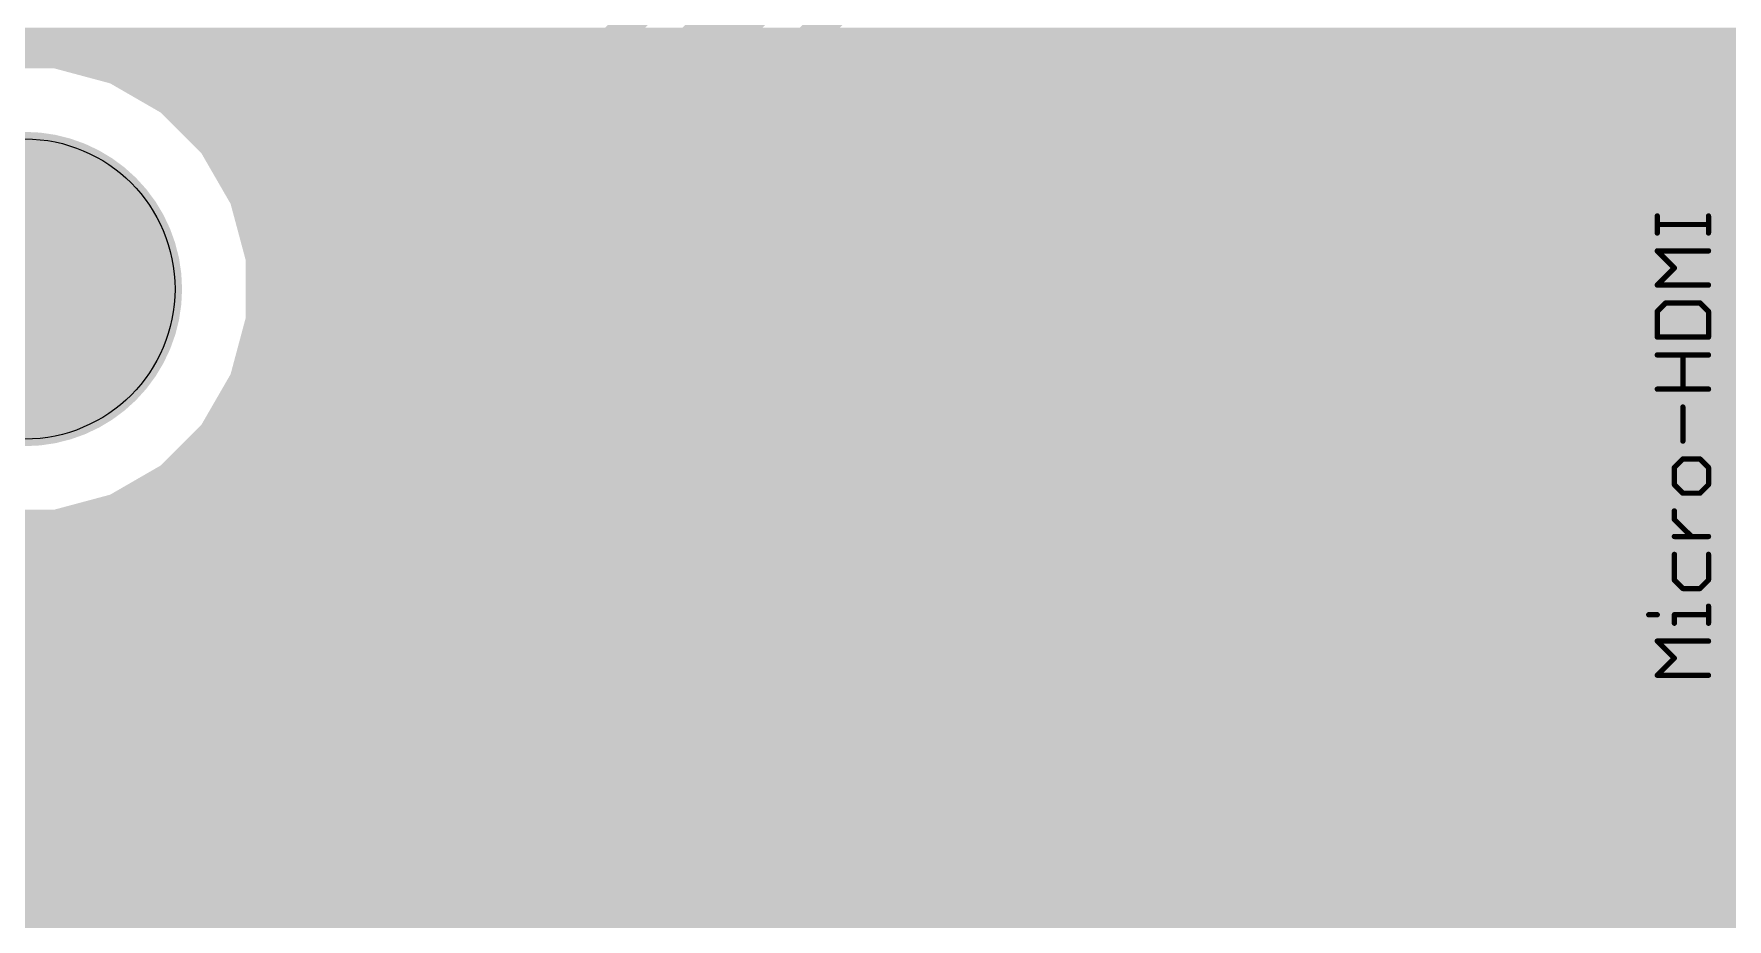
# Model space of a CAD drawing. Extents: x 0 to 10.8, y 0 to 6.1.
# Drawn here: x 5.408 to 6.367, y 1.903 to 2.404 of the extents above; entities that cross this region are included whole.
import ezdxf

# ---------------------------------------------------------------- set-up
doc = ezdxf.new("R2010")
doc.units = 0
for name, color, linetype in [('1', 22, 'CONTINUOUS'), ('116', 253, 'CONTINUOUS'), ('16', 175, 'CONTINUOUS'), ('20', 7, 'CONTINUOUS'), ('21', 253, 'CONTINUOUS'), ('25', 253, 'CONTINUOUS'), ('29', 253, 'CONTINUOUS'), ('30', 253, 'CONTINUOUS'), ('51', 253, 'CONTINUOUS')]:
    doc.layers.add(name, color=color, linetype=linetype)

# ---------------------------------------------------------------- blocks, each defined once
blk = doc.blocks.new('RECT')
blk.add_solid([(-0.5, -0.5), (0.5, -0.5), (-0.5, 0.5), (0.5, 0.5)])

msp = doc.modelspace()

# ---------------------------------------------------------------- linework, layer by layer
at = {"layer": '1'}
for points, const_width in [([(6.199547, 2.864701), (3.888843, 0.553996)], 0.016), ([(6.24, 2.85), (3.905, 0.515)], 0.032), ([(3.938059, 0.492906), (6.254701, 2.809547)], 0.016), ([(5.029693, 2.4), (5.734846, 2.4)], 0.016), ([(5.845154, 2.4), (7.215764, 2.4)], 0.016), ([(5.420508, 2.392996), (5.385488, 2.392996)], 0.016), ([(5.454335, 2.383933), (5.420508, 2.392996)], 0.016), ([(5.454087, 2.384), (5.718846, 2.384)], 0.016), ([(5.484661, 2.366425), (5.454335, 2.383933)], 0.016), ([(5.829154, 2.384), (7.215764, 2.384)], 0.016), ([(5.481937, 2.368), (5.702846, 2.368)], 0.016), ([(5.509425, 2.341661), (5.484661, 2.366425)], 0.016), ([(5.813154, 2.368), (7.215764, 2.368)], 0.016), ([(5.499087, 2.352), (5.686846, 2.352)], 0.016), ([(5.797154, 2.352), (7.215764, 2.352)], 0.016), ([(5.526933, 2.311335), (5.509425, 2.341661)], 0.016), ([(5.512697, 2.336), (5.670846, 2.336)], 0.016), ([(5.781154, 2.336), (7.215764, 2.336)], 0.016), ([(5.521933, 2.32), (5.654846, 2.32)], 0.016), ([(5.765154, 2.32), (7.215764, 2.32)], 0.016), ([(5.535996, 2.277508), (5.526933, 2.311335)], 0.016), ([(5.528902, 2.304), (5.638846, 2.304)], 0.016), ([(5.749154, 2.304), (7.219606, 2.304)], 0.016), ([(5.533185, 2.288), (5.622846, 2.288)], 0.016), ([(5.733154, 2.288), (7.230709, 2.288)], 0.016), ([(5.535996, 2.242488), (5.535996, 2.277508)], 0.016), ([(5.535996, 2.272), (5.606846, 2.272)], 0.016), ([(5.717154, 2.272), (7.246709, 2.272)], 0.016), ([(5.535996, 2.256), (5.590846, 2.256)], 0.016), ([(5.701154, 2.256), (7.262709, 2.256)], 0.016), ([(5.526933, 2.208661), (5.535996, 2.242488)], 0.016), ([(5.535327, 2.24), (5.574846, 2.24)], 0.016), ([(5.685154, 2.24), (7.278709, 2.24)], 0.016), ([(5.531039, 2.224), (5.558846, 2.224)], 0.016), ([(5.669154, 2.224), (7.294709, 2.224)], 0.016), ([(5.509425, 2.178335), (5.526933, 2.208661)], 0.016), ([(5.526551, 2.208), (5.542846, 2.208)], 0.016), ([(5.653154, 2.208), (7.310709, 2.208)], 0.016), ([(5.517311, 2.192), (5.526846, 2.192)], 0.016), ([(5.637154, 2.192), (7.326709, 2.192)], 0.016), ([(5.484661, 2.153571), (5.509425, 2.178335)], 0.016), ([(5.507091, 2.176), (5.510846, 2.176)], 0.016), ([(5.621154, 2.176), (7.342709, 2.176)], 0.016), ([(5.491091, 2.16), (5.494846, 2.16)], 0.016), ([(5.605154, 2.16), (7.364402, 2.16)], 0.016), ([(5.454335, 2.136063), (5.484661, 2.153571)], 0.016), ([(5.468083, 2.144), (5.478846, 2.144)], 0.016), ([(5.589154, 2.144), (7.885055, 2.144)], 0.016), ([(5.420508, 2.127), (5.454335, 2.136063)], 0.016), ([(5.385488, 2.127), (5.420508, 2.127)], 0.016), ([(5.42424, 2.128), (5.462846, 2.128)], 0.016), ([(5.573154, 2.128), (7.885055, 2.128)], 0.016), ([(4.741693, 2.112), (5.446846, 2.112)], 0.016), ([(5.557154, 2.112), (7.885055, 2.112)], 0.016), ([(4.725693, 2.096), (5.430846, 2.096)], 0.016), ([(5.541154, 2.096), (7.885055, 2.096)], 0.016), ([(4.709693, 2.08), (5.414846, 2.08)], 0.016), ([(5.525154, 2.08), (7.885055, 2.08)], 0.016), ([(5.509154, 2.064), (7.505886, 2.064)], 0.016), ([(5.493154, 2.048), (7.501976, 2.048)], 0.016), ([(5.477154, 2.032), (7.501976, 2.032)], 0.016), ([(5.461154, 2.016), (7.501976, 2.016)], 0.016), ([(5.445154, 2), (7.501976, 2)], 0.016), ([(5.429154, 1.984), (7.501079, 1.984)], 0.016), ([(5.413154, 1.968), (7.496791, 1.968)], 0.016), ([(5.397154, 1.952), (7.493087, 1.952)], 0.016), ([(5.381154, 1.936), (7.493087, 1.936)], 0.016), ([(5.365154, 1.92), (7.493087, 1.92)], 0.016), ([(5.349154, 1.904), (7.496441, 1.904)], 0.016)]:
    msp.add_lwpolyline(points, dxfattribs=dict(at, const_width=const_width))
at = {"layer": '1', "const_width": 0.008}
for points in [[(5.734846, 2.396, 1), (5.734846, 2.404)], [(5.845154, 2.404, 1), (5.845154, 2.396)], [(5.421543, 2.39686, 1), (5.419473, 2.389132)], [(5.420508, 2.388996, 1), (5.420508, 2.396996)], [(5.454087, 2.388, 1), (5.454087, 2.38)], [(5.456335, 2.387397, 1), (5.452335, 2.380469)], [(5.453299, 2.380069, 1), (5.45537, 2.387797)], [(5.718846, 2.38, 1), (5.718846, 2.388)], [(5.829154, 2.388, 1), (5.829154, 2.38)], [(5.481937, 2.372, 1), (5.481937, 2.364)], [(5.48749, 2.369254, 1), (5.481833, 2.363597)], [(5.482662, 2.362961, 1), (5.486661, 2.369889)], [(5.702846, 2.364, 1), (5.702846, 2.372)], [(5.813154, 2.372, 1), (5.813154, 2.364)], [(5.499087, 2.356, 1), (5.499087, 2.348)], [(5.686846, 2.348, 1), (5.686846, 2.356)], [(5.797154, 2.356, 1), (5.797154, 2.348)], [(5.512889, 2.343661, 1), (5.505961, 2.339662)], [(5.506597, 2.338833, 1), (5.512254, 2.34449)], [(5.512697, 2.34, 1), (5.512697, 2.332)], [(5.670846, 2.332, 1), (5.670846, 2.34)], [(5.781154, 2.34, 1), (5.781154, 2.332)], [(5.521933, 2.324, 1), (5.521933, 2.316)], [(5.654846, 2.316, 1), (5.654846, 2.324)], [(5.765154, 2.324, 1), (5.765154, 2.316)], [(5.530797, 2.31237, 1), (5.523069, 2.310299)], [(5.523469, 2.309335, 1), (5.530397, 2.313335)], [(5.528902, 2.308, 1), (5.528902, 2.3)], [(5.638846, 2.3, 1), (5.638846, 2.308)], [(5.749154, 2.308, 1), (5.749154, 2.3)], [(5.533185, 2.292, 1), (5.533185, 2.284)], [(5.622846, 2.284, 1), (5.622846, 2.292)], [(5.733154, 2.292, 1), (5.733154, 2.284)], [(5.539996, 2.277508, 1), (5.531996, 2.277508)], [(5.532132, 2.276473, 1), (5.53986, 2.278543)], [(5.535996, 2.276, 1), (5.535996, 2.268)], [(5.606846, 2.268, 1), (5.606846, 2.276)], [(5.717154, 2.276, 1), (5.717154, 2.268)], [(5.535996, 2.26, 1), (5.535996, 2.252)], [(5.590846, 2.252, 1), (5.590846, 2.26)], [(5.701154, 2.26, 1), (5.701154, 2.252)], [(5.535327, 2.244, 1), (5.535327, 2.236)], [(5.531996, 2.242488, 1), (5.539996, 2.242488)], [(5.53986, 2.241453, 1), (5.532132, 2.243523)], [(5.574846, 2.236, 1), (5.574846, 2.244)], [(5.685154, 2.244, 1), (5.685154, 2.236)], [(5.531039, 2.228, 1), (5.531039, 2.22)], [(5.558846, 2.22, 1), (5.558846, 2.228)], [(5.669154, 2.228, 1), (5.669154, 2.22)], [(5.526551, 2.212, 1), (5.526551, 2.204)], [(5.530397, 2.206662, 1), (5.523469, 2.210661)], [(5.542846, 2.204, 1), (5.542846, 2.212)], [(5.653154, 2.212, 1), (5.653154, 2.204)], [(5.523069, 2.209697, 1), (5.530797, 2.207626)], [(5.517311, 2.196, 1), (5.517311, 2.188)], [(5.526846, 2.188, 1), (5.526846, 2.196)], [(5.637154, 2.196, 1), (5.637154, 2.188)], [(5.512254, 2.175506, 1), (5.506597, 2.181163)], [(5.507091, 2.18, 1), (5.507091, 2.172)], [(5.505961, 2.180335, 1), (5.512889, 2.176335)], [(5.510846, 2.172, 1), (5.510846, 2.18)], [(5.621154, 2.18, 1), (5.621154, 2.172)], [(5.491091, 2.164, 1), (5.491091, 2.156)], [(5.494846, 2.156, 1), (5.494846, 2.164)], [(5.605154, 2.164, 1), (5.605154, 2.156)], [(5.481833, 2.156399, 1), (5.48749, 2.150742)], [(5.486661, 2.150107, 1), (5.482662, 2.157035)], [(5.468083, 2.148, 1), (5.468083, 2.14)], [(5.478846, 2.14, 1), (5.478846, 2.148)], [(5.589154, 2.148, 1), (5.589154, 2.14)], [(5.452335, 2.139527, 1), (5.456335, 2.132599)], [(5.45537, 2.132199, 1), (5.453299, 2.139927)], [(5.419473, 2.130864, 1), (5.421543, 2.123136)], [(5.42424, 2.132, 1), (5.42424, 2.124)], [(5.420508, 2.123, 1), (5.420508, 2.131)], [(5.462846, 2.124, 1), (5.462846, 2.132)], [(5.573154, 2.132, 1), (5.573154, 2.124)], [(5.446846, 2.108, 1), (5.446846, 2.116)], [(5.557154, 2.116, 1), (5.557154, 2.108)], [(5.430846, 2.092, 1), (5.430846, 2.1)], [(5.541154, 2.1, 1), (5.541154, 2.092)], [(5.414846, 2.076, 1), (5.414846, 2.084)], [(5.525154, 2.084, 1), (5.525154, 2.076)], [(5.509154, 2.068, 1), (5.509154, 2.06)], [(5.493154, 2.052, 1), (5.493154, 2.044)], [(5.477154, 2.036, 1), (5.477154, 2.028)], [(5.461154, 2.02, 1), (5.461154, 2.012)], [(5.445154, 2.004, 1), (5.445154, 1.996)], [(5.429154, 1.988, 1), (5.429154, 1.98)], [(5.413154, 1.972, 1), (5.413154, 1.964)]]:
    msp.add_lwpolyline(points, format="xyb", dxfattribs=at)
at = {"layer": '116', "const_width": 0.081063}
msp.add_lwpolyline([(5.402992, 2.213543, 1), (5.402992, 2.306457, 1), (5.402992, 2.213543)], format="xyb", dxfattribs=at)
at = {"layer": '16', "const_width": 0.016}
for points in [[(4.44139, 2.4), (7.690299, 2.4)], [(5.420508, 2.392996), (5.385488, 2.392996)], [(5.454335, 2.383933), (5.420508, 2.392996)], [(5.454087, 2.384), (7.706299, 2.384)], [(5.484661, 2.366425), (5.454335, 2.383933)], [(5.481937, 2.368), (7.722299, 2.368)], [(5.509425, 2.341661), (5.484661, 2.366425)], [(5.499087, 2.352), (7.738299, 2.352)], [(5.526933, 2.311335), (5.509425, 2.341661)], [(5.512697, 2.336), (7.754299, 2.336)], [(5.521933, 2.32), (7.770299, 2.32)], [(5.535996, 2.277508), (5.526933, 2.311335)], [(5.528902, 2.304), (7.786299, 2.304)], [(5.533185, 2.288), (7.802299, 2.288)], [(5.535996, 2.242488), (5.535996, 2.277508)], [(5.535996, 2.272), (7.818299, 2.272)], [(5.535996, 2.256), (7.834299, 2.256)], [(5.526933, 2.208661), (5.535996, 2.242488)], [(5.535327, 2.24), (7.850299, 2.24)], [(5.531039, 2.224), (7.866299, 2.224)], [(5.509425, 2.178335), (5.526933, 2.208661)], [(5.526551, 2.208), (7.882299, 2.208)], [(5.517311, 2.192), (7.898299, 2.192)], [(5.484661, 2.153571), (5.509425, 2.178335)], [(5.507091, 2.176), (7.914299, 2.176)], [(5.491091, 2.16), (7.930299, 2.16)], [(5.454335, 2.136063), (5.484661, 2.153571)], [(5.468083, 2.144), (7.946299, 2.144)], [(5.420508, 2.127), (5.454335, 2.136063)], [(5.385488, 2.127), (5.420508, 2.127)], [(5.42424, 2.128), (7.962299, 2.128)], [(4.44139, 2.112), (7.978299, 2.112)], [(4.44139, 2.096), (7.994299, 2.096)], [(4.44139, 2.08), (8.010299, 2.08)], [(4.44139, 2.064), (8.026299, 2.064)], [(4.44139, 2.048), (8.042299, 2.048)], [(4.437303, 2.032), (8.058299, 2.032)], [(4.439693, 2.016), (8.074299, 2.016)], [(4.620906, 2), (8.090299, 2)], [(4.630236, 1.984), (8.106299, 1.984)], [(4.630996, 1.968), (8.122299, 1.968)], [(4.622909, 1.952), (8.138299, 1.952)], [(4.441303, 1.936), (8.154299, 1.936)], [(4.435693, 1.92), (8.170299, 1.92)], [(4.44139, 1.904), (8.186299, 1.904)]]:
    msp.add_lwpolyline(points, dxfattribs=at)
at = {"layer": '16', "const_width": 0.008}
for points in [[(5.421543, 2.39686, 1), (5.419473, 2.389132)], [(5.420508, 2.388996, 1), (5.420508, 2.396996)], [(5.454087, 2.388, 1), (5.454087, 2.38)], [(5.456335, 2.387397, 1), (5.452335, 2.380469)], [(5.453299, 2.380069, 1), (5.45537, 2.387797)], [(5.481937, 2.372, 1), (5.481937, 2.364)], [(5.48749, 2.369254, 1), (5.481833, 2.363597)], [(5.482662, 2.362961, 1), (5.486661, 2.369889)], [(5.499087, 2.356, 1), (5.499087, 2.348)], [(5.512889, 2.343661, 1), (5.505961, 2.339662)], [(5.506597, 2.338833, 1), (5.512254, 2.34449)], [(5.512697, 2.34, 1), (5.512697, 2.332)], [(5.521933, 2.324, 1), (5.521933, 2.316)], [(5.530797, 2.31237, 1), (5.523069, 2.310299)], [(5.523469, 2.309335, 1), (5.530397, 2.313335)], [(5.528902, 2.308, 1), (5.528902, 2.3)], [(5.533185, 2.292, 1), (5.533185, 2.284)], [(5.539996, 2.277508, 1), (5.531996, 2.277508)], [(5.532132, 2.276473, 1), (5.53986, 2.278543)], [(5.535996, 2.276, 1), (5.535996, 2.268)], [(5.535996, 2.26, 1), (5.535996, 2.252)], [(5.535327, 2.244, 1), (5.535327, 2.236)], [(5.531996, 2.242488, 1), (5.539996, 2.242488)], [(5.53986, 2.241453, 1), (5.532132, 2.243523)], [(5.531039, 2.228, 1), (5.531039, 2.22)], [(5.526551, 2.212, 1), (5.526551, 2.204)], [(5.530397, 2.206662, 1), (5.523469, 2.210661)], [(5.523069, 2.209697, 1), (5.530797, 2.207626)], [(5.517311, 2.196, 1), (5.517311, 2.188)], [(5.512254, 2.175506, 1), (5.506597, 2.181163)], [(5.507091, 2.18, 1), (5.507091, 2.172)], [(5.505961, 2.180335, 1), (5.512889, 2.176335)], [(5.491091, 2.164, 1), (5.491091, 2.156)], [(5.481833, 2.156399, 1), (5.48749, 2.150742)], [(5.486661, 2.150107, 1), (5.482662, 2.157035)], [(5.468083, 2.148, 1), (5.468083, 2.14)], [(5.452335, 2.139527, 1), (5.456335, 2.132599)], [(5.45537, 2.132199, 1), (5.453299, 2.139927)], [(5.419473, 2.130864, 1), (5.421543, 2.123136)], [(5.42424, 2.132, 1), (5.42424, 2.124)], [(5.420508, 2.123, 1), (5.420508, 2.131)]]:
    msp.add_lwpolyline(points, format="xyb", dxfattribs=at)
at = {"layer": '20'}
msp.add_circle((5.403, 2.26), 0.085, dxfattribs=at)
at = {"layer": '21', "const_width": 0.003}
for points in [[(6.32735, 2.291709), (6.32735, 2.301382)], [(6.356374, 2.291709), (6.356374, 2.301382)], [(6.356374, 2.296543), (6.32735, 2.296543)], [(6.337028, 2.271917), (6.32735, 2.281591)], [(6.32735, 2.281591), (6.356374, 2.281591)], [(6.32735, 2.262244), (6.337028, 2.271917)], [(6.356374, 2.262244), (6.32735, 2.262244)], [(6.332189, 2.252126), (6.32735, 2.247291)], [(6.351539, 2.252126), (6.332189, 2.252126)], [(6.356374, 2.247291), (6.351539, 2.252126)], [(6.32735, 2.247291), (6.32735, 2.23278)], [(6.356374, 2.23278), (6.356374, 2.247291)], [(6.32735, 2.23278), (6.356374, 2.23278)], [(6.32735, 2.222661), (6.356374, 2.222661)], [(6.341862, 2.203315), (6.341862, 2.222661)], [(6.356374, 2.203315), (6.32735, 2.203315)], [(6.341862, 2.17385), (6.341862, 2.193197)], [(6.341862, 2.163732), (6.337028, 2.158898)], [(6.337028, 2.158898), (6.337028, 2.14922)], [(6.351539, 2.163732), (6.341862, 2.163732)], [(6.356374, 2.158898), (6.351539, 2.163732)], [(6.356374, 2.14922), (6.356374, 2.158898)], [(6.337028, 2.14922), (6.341862, 2.144386)], [(6.351539, 2.144386), (6.356374, 2.14922)], [(6.341862, 2.144386), (6.351539, 2.144386)], [(6.337028, 2.129508), (6.337028, 2.134346)], [(6.346701, 2.119835), (6.337028, 2.129508)], [(6.356374, 2.119835), (6.337028, 2.119835)], [(6.337028, 2.109717), (6.337028, 2.095205)], [(6.356374, 2.095205), (6.356374, 2.109717)], [(6.337028, 2.095205), (6.341862, 2.09037)], [(6.341862, 2.09037), (6.351539, 2.09037)], [(6.351539, 2.09037), (6.356374, 2.095205)], [(6.356374, 2.070728), (6.356374, 2.080402)], [(6.322512, 2.075563), (6.32735, 2.075563)], [(6.337028, 2.070728), (6.337028, 2.075563)], [(6.337028, 2.075563), (6.356374, 2.075563)], [(6.337028, 2.050937), (6.32735, 2.06061)], [(6.32735, 2.06061), (6.356374, 2.06061)], [(6.32735, 2.041264), (6.337028, 2.050937)], [(6.356374, 2.041264), (6.32735, 2.041264)]]:
    msp.add_lwpolyline(points, dxfattribs=at)
at = {"layer": '21', "const_width": 0.0015}
for points in [[(6.3281, 2.301382, 1), (6.3266, 2.301382)], [(6.357124, 2.301382, 1), (6.355624, 2.301382)], [(6.32735, 2.297293, 1), (6.32735, 2.295793)], [(6.3266, 2.291709, 1), (6.3281, 2.291709)], [(6.355624, 2.291709, 1), (6.357124, 2.291709)], [(6.356374, 2.295793, 1), (6.356374, 2.297293)], [(6.327881, 2.282121, 1), (6.32682, 2.28106)], [(6.32735, 2.282341, 1), (6.32735, 2.280841)], [(6.356374, 2.280841, 1), (6.356374, 2.282341)], [(6.337558, 2.271387, 1), (6.336497, 2.272448)], [(6.336497, 2.271387, 1), (6.337558, 2.272448)], [(6.32735, 2.262994, 1), (6.32735, 2.261494)], [(6.32682, 2.262775, 1), (6.327881, 2.261714)], [(6.356374, 2.261494, 1), (6.356374, 2.262994)], [(6.332189, 2.252876, 1), (6.332189, 2.251376)], [(6.332719, 2.251595, 1), (6.331659, 2.252657)], [(6.35207, 2.252656, 1), (6.351009, 2.251596)], [(6.351539, 2.251376, 1), (6.351539, 2.252876)], [(6.3281, 2.247291, 1), (6.3266, 2.247291)], [(6.32682, 2.247822, 1), (6.327881, 2.246761)], [(6.357124, 2.247291, 1), (6.355624, 2.247291)], [(6.355844, 2.246761, 1), (6.356904, 2.247822)], [(6.32735, 2.23353, 1), (6.32735, 2.23203)], [(6.356374, 2.23203, 1), (6.356374, 2.23353)], [(6.3266, 2.23278, 1), (6.3281, 2.23278)], [(6.355624, 2.23278, 1), (6.357124, 2.23278)], [(6.32735, 2.223411, 1), (6.32735, 2.221911)], [(6.342612, 2.222661, 1), (6.341112, 2.222661)], [(6.356374, 2.221911, 1), (6.356374, 2.223411)], [(6.32735, 2.204065, 1), (6.32735, 2.202565)], [(6.341112, 2.203315, 1), (6.342612, 2.203315)], [(6.356374, 2.202565, 1), (6.356374, 2.204065)], [(6.342612, 2.193197, 1), (6.341112, 2.193197)], [(6.341112, 2.17385, 1), (6.342612, 2.17385)], [(6.336497, 2.159428, 1), (6.337558, 2.158367)], [(6.337778, 2.158898, 1), (6.336278, 2.158898)], [(6.341862, 2.164482, 1), (6.341862, 2.162982)], [(6.342393, 2.163202, 1), (6.341332, 2.164263)], [(6.35207, 2.164263, 1), (6.351009, 2.163202)], [(6.351539, 2.162982, 1), (6.351539, 2.164482)], [(6.357124, 2.158898, 1), (6.355624, 2.158898)], [(6.355844, 2.158367, 1), (6.356904, 2.159428)], [(6.337558, 2.149751, 1), (6.336497, 2.14869)], [(6.336278, 2.14922, 1), (6.337778, 2.14922)], [(6.355624, 2.14922, 1), (6.357124, 2.14922)], [(6.356904, 2.14869, 1), (6.355844, 2.149751)], [(6.341862, 2.145136, 1), (6.341862, 2.143636)], [(6.341332, 2.143855, 1), (6.342393, 2.144916)], [(6.351009, 2.144916, 1), (6.35207, 2.143855)], [(6.351539, 2.143636, 1), (6.351539, 2.145136)], [(6.337778, 2.134346, 1), (6.336278, 2.134346)], [(6.337558, 2.130038, 1), (6.336497, 2.128978)], [(6.336278, 2.129508, 1), (6.337778, 2.129508)], [(6.337028, 2.120585, 1), (6.337028, 2.119085)], [(6.34617, 2.119304, 1), (6.347231, 2.120365)], [(6.356374, 2.119085, 1), (6.356374, 2.120585)], [(6.337778, 2.109717, 1), (6.336278, 2.109717)], [(6.357124, 2.109717, 1), (6.355624, 2.109717)], [(6.337558, 2.095735, 1), (6.336497, 2.094674)], [(6.336278, 2.095205, 1), (6.337778, 2.095205)], [(6.341862, 2.09112, 1), (6.341862, 2.08962)], [(6.341332, 2.08984, 1), (6.342393, 2.0909)], [(6.351009, 2.0909, 1), (6.35207, 2.08984)], [(6.351539, 2.08962, 1), (6.351539, 2.09112)], [(6.355624, 2.095205, 1), (6.357124, 2.095205)], [(6.356904, 2.094674, 1), (6.355844, 2.095735)], [(6.357124, 2.080402, 1), (6.355624, 2.080402)], [(6.322512, 2.076313, 1), (6.322512, 2.074813)], [(6.32735, 2.074813, 1), (6.32735, 2.076313)], [(6.337778, 2.075563, 1), (6.336278, 2.075563)], [(6.337028, 2.076313, 1), (6.337028, 2.074813)], [(6.336278, 2.070728, 1), (6.337778, 2.070728)], [(6.355624, 2.070728, 1), (6.357124, 2.070728)], [(6.356374, 2.074813, 1), (6.356374, 2.076313)], [(6.327881, 2.061141, 1), (6.32682, 2.06008)], [(6.32735, 2.06136, 1), (6.32735, 2.05986)], [(6.356374, 2.05986, 1), (6.356374, 2.06136)], [(6.337558, 2.050407, 1), (6.336497, 2.051467)], [(6.336497, 2.050407, 1), (6.337558, 2.051467)], [(6.32735, 2.042014, 1), (6.32735, 2.040514)], [(6.32682, 2.041794, 1), (6.327881, 2.040733)], [(6.356374, 2.040514, 1), (6.356374, 2.042014)]]:
    msp.add_lwpolyline(points, format="xyb", dxfattribs=at)
at = {"layer": '25', "const_width": 0.003}
for points in [[(6.32735, 2.291709), (6.32735, 2.301382)], [(6.356374, 2.291709), (6.356374, 2.301382)], [(6.356374, 2.296543), (6.32735, 2.296543)], [(6.337028, 2.271917), (6.32735, 2.281591)], [(6.32735, 2.281591), (6.356374, 2.281591)], [(6.32735, 2.262244), (6.337028, 2.271917)], [(6.356374, 2.262244), (6.32735, 2.262244)], [(6.332189, 2.252126), (6.32735, 2.247291)], [(6.351539, 2.252126), (6.332189, 2.252126)], [(6.356374, 2.247291), (6.351539, 2.252126)], [(6.32735, 2.247291), (6.32735, 2.23278)], [(6.356374, 2.23278), (6.356374, 2.247291)], [(6.32735, 2.23278), (6.356374, 2.23278)], [(6.32735, 2.222661), (6.356374, 2.222661)], [(6.341862, 2.203315), (6.341862, 2.222661)], [(6.356374, 2.203315), (6.32735, 2.203315)], [(6.341862, 2.17385), (6.341862, 2.193197)], [(6.341862, 2.163732), (6.337028, 2.158898)], [(6.337028, 2.158898), (6.337028, 2.14922)], [(6.351539, 2.163732), (6.341862, 2.163732)], [(6.356374, 2.158898), (6.351539, 2.163732)], [(6.356374, 2.14922), (6.356374, 2.158898)], [(6.337028, 2.14922), (6.341862, 2.144386)], [(6.351539, 2.144386), (6.356374, 2.14922)], [(6.341862, 2.144386), (6.351539, 2.144386)], [(6.337028, 2.129508), (6.337028, 2.134346)], [(6.346701, 2.119835), (6.337028, 2.129508)], [(6.356374, 2.119835), (6.337028, 2.119835)], [(6.337028, 2.109717), (6.337028, 2.095205)], [(6.356374, 2.095205), (6.356374, 2.109717)], [(6.337028, 2.095205), (6.341862, 2.09037)], [(6.341862, 2.09037), (6.351539, 2.09037)], [(6.351539, 2.09037), (6.356374, 2.095205)], [(6.356374, 2.070728), (6.356374, 2.080402)], [(6.322512, 2.075563), (6.32735, 2.075563)], [(6.337028, 2.070728), (6.337028, 2.075563)], [(6.337028, 2.075563), (6.356374, 2.075563)], [(6.337028, 2.050937), (6.32735, 2.06061)], [(6.32735, 2.06061), (6.356374, 2.06061)], [(6.32735, 2.041264), (6.337028, 2.050937)], [(6.356374, 2.041264), (6.32735, 2.041264)]]:
    msp.add_lwpolyline(points, dxfattribs=at)
at = {"layer": '25', "const_width": 0.0015}
for points in [[(6.3281, 2.301382, 1), (6.3266, 2.301382)], [(6.357124, 2.301382, 1), (6.355624, 2.301382)], [(6.32735, 2.297293, 1), (6.32735, 2.295793)], [(6.3266, 2.291709, 1), (6.3281, 2.291709)], [(6.355624, 2.291709, 1), (6.357124, 2.291709)], [(6.356374, 2.295793, 1), (6.356374, 2.297293)], [(6.327881, 2.282121, 1), (6.32682, 2.28106)], [(6.32735, 2.282341, 1), (6.32735, 2.280841)], [(6.356374, 2.280841, 1), (6.356374, 2.282341)], [(6.337558, 2.271387, 1), (6.336497, 2.272448)], [(6.336497, 2.271387, 1), (6.337558, 2.272448)], [(6.32735, 2.262994, 1), (6.32735, 2.261494)], [(6.32682, 2.262775, 1), (6.327881, 2.261714)], [(6.356374, 2.261494, 1), (6.356374, 2.262994)], [(6.332189, 2.252876, 1), (6.332189, 2.251376)], [(6.332719, 2.251595, 1), (6.331659, 2.252657)], [(6.35207, 2.252656, 1), (6.351009, 2.251596)], [(6.351539, 2.251376, 1), (6.351539, 2.252876)], [(6.3281, 2.247291, 1), (6.3266, 2.247291)], [(6.32682, 2.247822, 1), (6.327881, 2.246761)], [(6.357124, 2.247291, 1), (6.355624, 2.247291)], [(6.355844, 2.246761, 1), (6.356904, 2.247822)], [(6.32735, 2.23353, 1), (6.32735, 2.23203)], [(6.356374, 2.23203, 1), (6.356374, 2.23353)], [(6.3266, 2.23278, 1), (6.3281, 2.23278)], [(6.355624, 2.23278, 1), (6.357124, 2.23278)], [(6.32735, 2.223411, 1), (6.32735, 2.221911)], [(6.342612, 2.222661, 1), (6.341112, 2.222661)], [(6.356374, 2.221911, 1), (6.356374, 2.223411)], [(6.32735, 2.204065, 1), (6.32735, 2.202565)], [(6.341112, 2.203315, 1), (6.342612, 2.203315)], [(6.356374, 2.202565, 1), (6.356374, 2.204065)], [(6.342612, 2.193197, 1), (6.341112, 2.193197)], [(6.341112, 2.17385, 1), (6.342612, 2.17385)], [(6.336497, 2.159428, 1), (6.337558, 2.158367)], [(6.337778, 2.158898, 1), (6.336278, 2.158898)], [(6.341862, 2.164482, 1), (6.341862, 2.162982)], [(6.342393, 2.163202, 1), (6.341332, 2.164263)], [(6.35207, 2.164263, 1), (6.351009, 2.163202)], [(6.351539, 2.162982, 1), (6.351539, 2.164482)], [(6.357124, 2.158898, 1), (6.355624, 2.158898)], [(6.355844, 2.158367, 1), (6.356904, 2.159428)], [(6.337558, 2.149751, 1), (6.336497, 2.14869)], [(6.336278, 2.14922, 1), (6.337778, 2.14922)], [(6.355624, 2.14922, 1), (6.357124, 2.14922)], [(6.356904, 2.14869, 1), (6.355844, 2.149751)], [(6.341862, 2.145136, 1), (6.341862, 2.143636)], [(6.341332, 2.143855, 1), (6.342393, 2.144916)], [(6.351009, 2.144916, 1), (6.35207, 2.143855)], [(6.351539, 2.143636, 1), (6.351539, 2.145136)], [(6.337778, 2.134346, 1), (6.336278, 2.134346)], [(6.337558, 2.130038, 1), (6.336497, 2.128978)], [(6.336278, 2.129508, 1), (6.337778, 2.129508)], [(6.337028, 2.120585, 1), (6.337028, 2.119085)], [(6.34617, 2.119304, 1), (6.347231, 2.120365)], [(6.356374, 2.119085, 1), (6.356374, 2.120585)], [(6.337778, 2.109717, 1), (6.336278, 2.109717)], [(6.357124, 2.109717, 1), (6.355624, 2.109717)], [(6.337558, 2.095735, 1), (6.336497, 2.094674)], [(6.336278, 2.095205, 1), (6.337778, 2.095205)], [(6.341862, 2.09112, 1), (6.341862, 2.08962)], [(6.341332, 2.08984, 1), (6.342393, 2.0909)], [(6.351009, 2.0909, 1), (6.35207, 2.08984)], [(6.351539, 2.08962, 1), (6.351539, 2.09112)], [(6.355624, 2.095205, 1), (6.357124, 2.095205)], [(6.356904, 2.094674, 1), (6.355844, 2.095735)], [(6.357124, 2.080402, 1), (6.355624, 2.080402)], [(6.322512, 2.076313, 1), (6.322512, 2.074813)], [(6.32735, 2.074813, 1), (6.32735, 2.076313)], [(6.337778, 2.075563, 1), (6.336278, 2.075563)], [(6.337028, 2.076313, 1), (6.337028, 2.074813)], [(6.336278, 2.070728, 1), (6.337778, 2.070728)], [(6.355624, 2.070728, 1), (6.357124, 2.070728)], [(6.356374, 2.074813, 1), (6.356374, 2.076313)], [(6.327881, 2.061141, 1), (6.32682, 2.06008)], [(6.32735, 2.06136, 1), (6.32735, 2.05986)], [(6.356374, 2.05986, 1), (6.356374, 2.06136)], [(6.337558, 2.050407, 1), (6.336497, 2.051467)], [(6.336497, 2.050407, 1), (6.337558, 2.051467)], [(6.32735, 2.042014, 1), (6.32735, 2.040514)], [(6.32682, 2.041794, 1), (6.327881, 2.040733)], [(6.356374, 2.040514, 1), (6.356374, 2.042014)]]:
    msp.add_lwpolyline(points, format="xyb", dxfattribs=at)
at = {"layer": '29', "const_width": 0.089}
msp.add_lwpolyline([(5.403, 2.2155, 1), (5.403, 2.3045, 1), (5.403, 2.2155)], format="xyb", dxfattribs=at)
at = {"layer": '30', "const_width": 0.089}
msp.add_lwpolyline([(5.403, 2.2155, 1), (5.403, 2.3045, 1), (5.403, 2.2155)], format="xyb", dxfattribs=at)

# ---------------------------------------------------------------- block references
at = {"layer": '51', "xscale": 0.255906, "yscale": 0.35, "rotation": 90}
msp.add_blockref('RECT', (6.232874, 2.161811), dxfattribs=at)

doc.saveas('drawing.dxf')
